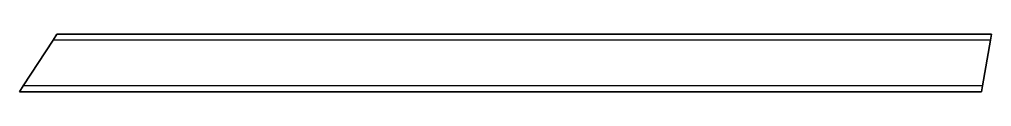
# Model space of a CAD drawing. Header units: millimetres. Extents: x 0 to 507, y 0 to 30.
import ezdxf

# ---------------------------------------------------------------- set-up
doc = ezdxf.new("R2010")
doc.units = ezdxf.units.MM
doc.layers.add('SIMUMAK Visible (ISO)', color=7, linetype='Continuous', lineweight=35)
doc.layers.add('SIMUMAK Visible Narrow (ISO)', color=7, linetype='Continuous', lineweight=25)

# ---------------------------------------------------------------- blocks, each defined once
blk = doc.blocks.new('SIL-027-FRSP-01_Sheet_5_2582A')
at = {"layer": 'SIMUMAK Visible (ISO)'}
for p, q in [((-235.82, 12), (-251.4, -12)), ((-235.82, 12), (-233.87, 15)), ((253.35, 15), (-233.87, 15)), ((248.59, -12), (252.82, 12)), ((253.35, 15), (252.82, 12)), ((-253.35, -15), (-251.4, -12)), ((248.06, -15), (-253.35, -15)), ((248.59, -12), (248.06, -15))]:
    blk.add_line(p, q, dxfattribs=at)
at = {"layer": 'SIMUMAK Visible Narrow (ISO)'}
for p, q in [((252.82, 12), (-235.82, 12)), ((248.59, -12), (-251.4, -12))]:
    blk.add_line(p, q, dxfattribs=at)

msp = doc.modelspace()

# ---------------------------------------------------------------- block references
msp.add_blockref('SIL-027-FRSP-01_Sheet_5_2582A', (253.35, 15))

doc.saveas('drawing.dxf')
